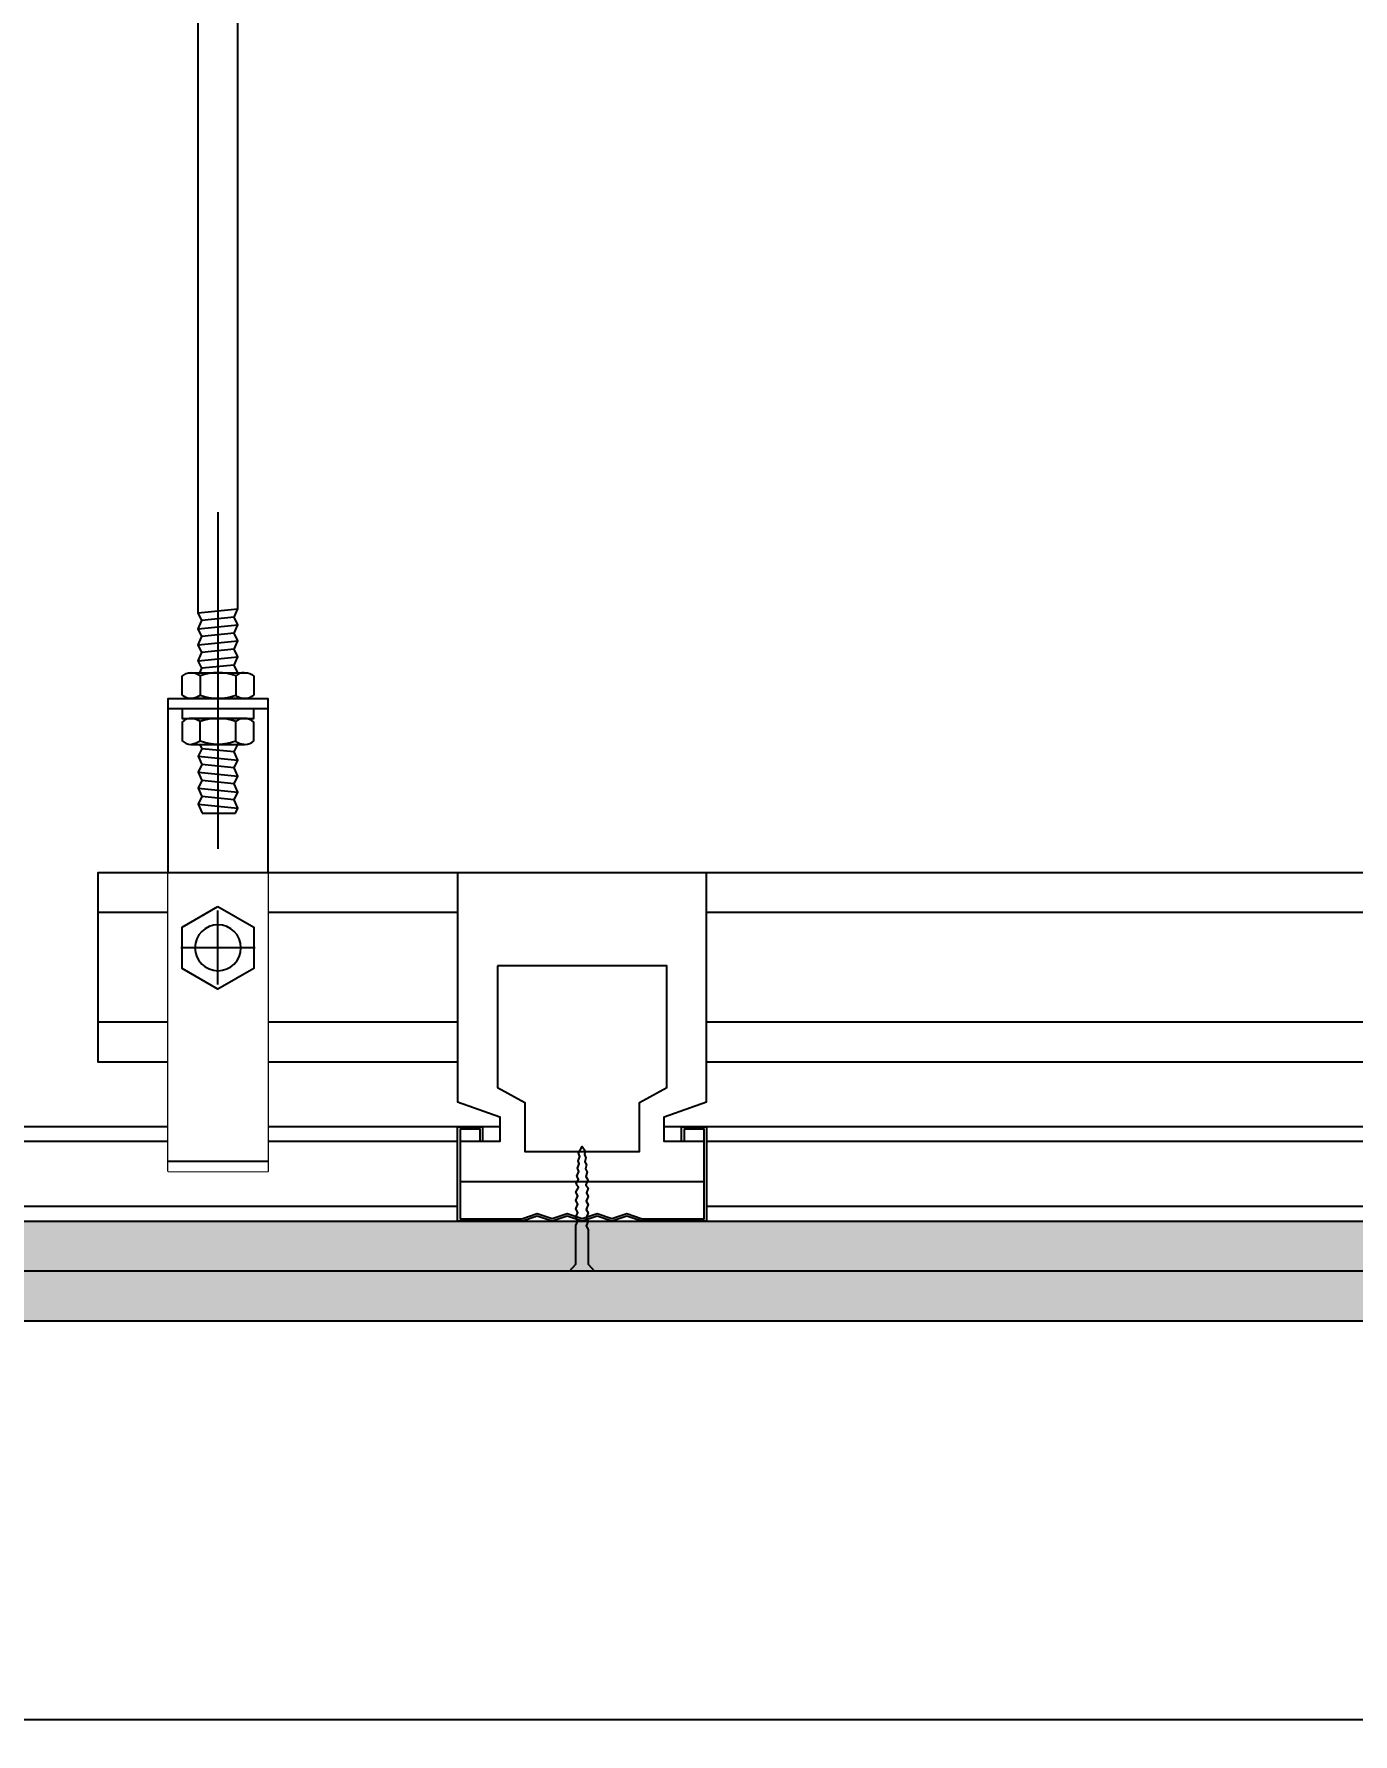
# Model space of a CAD drawing. Header units: millimetres. Extents: x 413534 to 445094, y -245300 to -235817.
# Drawn here: x 416019.7 to 416284.7, y -239219.6 to -238878.1 of the extents above; entities that cross this region are included whole.
import ezdxf

# ---------------------------------------------------------------- set-up
doc = ezdxf.new("R2010")
doc.units = ezdxf.units.MM
doc.header["$LTSCALE"] = 150
doc.header["$MEASUREMENT"] = 0
doc.linetypes.add('CENTER', pattern=[50.800000000000004, 31.75, -6.35, 6.35, -6.35])
doc.linetypes.add('DASH', pattern=[0.35, 0.25, -0.1])
doc.layers.get('Defpoints').update_dxf_attribs({"color": 6})
for name, color, linetype in [('0-bh(填充)', 251, 'Continuous'), ('D-造型细线', 146, 'Continuous'), ('E-立面轮廓线', 4, 'Continuous')]:
    doc.layers.add(name, color=color, linetype=linetype)
doc.styles.add('DIM', font='', dxfattribs={"width": 0.7})
doc.styles.get('DIM').set_extended_font_data('SimSun')
doc.dimstyles.new('10', dxfattribs={"dimscale": 10, "dimtxt": 2, "dimasz": 1, "dimexe": 1, "dimexo": 1, "dimgap": 1, "dimtad": 1, "dimdec": 0, "dimzin": 0, "dimdsep": 46, "dimtxsty": 'DIM', "dimblk": 'ARCHTICK', "dimcen": 0, "dimclrd": 5, "dimclre": 5, "dimclrt": 35, "dimadec": 0, "dimazin": 0, "dimtfac": 0.5, "dimtdec": 0, "dimtix": 1, "dimtmove": 2, "dimatfit": 2, "dimldrblk": 'A', "dimfxl": 0, "dimtolj": 1, "dimtzin": 0, "dimlwd": -1, "dimlwe": -1, "dimarcsym": 0})

# ---------------------------------------------------------------- blocks, each defined once
blk = doc.blocks.new('*U83')
blk.add_lwpolyline([(-0.000140632560942322, 8.859776426106691e-05), (811.8988550770206, 8.859776426106691e-05), (811.8988550770206, 19.00008859776426), (-0.000140632560942322, 19.00008859776426)], close=True)
at = {"color": 251, "linetype": 'DASH', "ltscale": 25}
for points in [[(811.8988550770206, 16.00008859776426), (-0.000140632560942322, 16.00008859776426)], [(-0.000140632560942322, 3.000088597764261), (811.8988550770206, 3.000088597764261)]]:
    blk.add_lwpolyline(points, dxfattribs=at)
blk = doc.blocks.new('*U84')
at = {"color": 251, "linetype": 'DASH', "ltscale": 25}
for p, q in [((0, 29.99996759825444), (782.8522065616343, 29.99996759825444)), ((0, 7.999967598254443), (782.8522065616343, 7.999967598254443))]:
    blk.add_line(p, q, dxfattribs=at)
blk.add_lwpolyline([(0, 37.99996759825444), (782.8522065616343, 37.99996759825444), (782.8522065616343, -3.240174555685371e-05), (0, -3.240174555685371e-05)], close=True)
blk = doc.blocks.new('A$C2A732D7B')
blk.add_wipeout([(24.999999999992713, 10), (24.999999999992713, 28.999999999999993), (19.999999999992717, 28.999999999999993), (19.999999999992717, 25.999999999999993), (16.499999999999986, 25.994224367657495), (16.50000000000727, 31.000000000014552), (24.999999999999993, 33.99999999999999), (24.999999999999993, 80), (-25.000000000000004, 80), (-25.000000000000004, 33.99999999999999), (-16.500000000007283, 31.000000000007276), (-16.5, 25.999999999999993), (-20.000000000007272, 25.999999999999993), (-20.000000000007272, 28.999999999999993), (-25.00000000000728, 28.999999999999993), (-25.00000000000728, 10), (-12.00000000000728, 10), (-9.000000000007287, 11), (-6.0000000000072795, 10), (-3.0000000000072777, 11), (-7.283063041541027e-12, 10), (2.9999999999927205, 11), (5.999999999992718, 10), (8.999999999992719, 11), (11.999999999992717, 10)])
for points in [[(-25, 80), (-25, 34), (-16.50000000000728, 31.00000000000728), (-16.5, 26), (-24.5, 26), (-24.5, 18), (24.5, 18), (24.5, 26), (16.5, 26), (16.50000000000728, 31.00000000001455), (25, 34), (25, 80)], [(20.49999999999272, 26), (19.99999999999272, 26), (19.99999999999272, 29), (24.99999999999272, 29), (24.99999999999272, 10), (11.99999999999272, 10), (8.999999999992724, 11), (5.999999999992724, 10), (2.999999999992724, 11), (-7.275957614183426e-12, 10), (-3.000000000007276, 11), (-6.000000000007276, 10), (-9.000000000007276, 11), (-12.00000000000728, 10), (-25.00000000000728, 10), (-25.00000000000728, 29), (-20.00000000000728, 29), (-20.00000000000728, 26), (-20.50000000000728, 26), (-20.50000000000728, 28.5), (-24.50000000000728, 28.5), (-24.50000000000728, 10.5), (-12.08113883009355, 10.5), (-9.000000000014552, 11.527046276693), (-6.000000000007276, 10.527046276693), (-2.999999999992724, 11.527046276693), (0, 10.527046276693), (3, 11.527046276693), (5.999999999992724, 10.527046276693), (8.999999999992724, 11.527046276693), (12.08113883008627, 10.5), (24.49999999999272, 10.5), (24.5, 28.5), (20.49999999999272, 28.5)]]:
    blk.add_lwpolyline(points, close=True)
at = {"color": 251}
blk.add_lwpolyline([(-17.00000000000728, 61.32409618912789), (-17, 36.85973027157161), (-11.50000000000728, 33.85973027157161), (-11.49999999999272, 24), (11.49999999999272, 24), (11.50000000001455, 33.85973027158616), (17, 36.85973027156433), (17, 61.32409618912789)], close=True, dxfattribs=at)
at = {"color": 251, "ltscale": 0.1}
blk.add_lwpolyline([(-1.174860660015838, 17.45849528732651), (-0.7105237051800941, 18.42576066408947), (-1.065558871203393, 19.07450402247923), (-0.6537348646088503, 20.0074450002794), (-0.9148932115058415, 20.64931239344878), (-0.5957778094234527, 21.50622894290427), (-0.8009185642367811, 22.16885642719717), (-0.4818031621616683, 23.02577297663083), (-0.7325383126371889, 23.67150320109067), (0, 25), (0.6368359926491394, 24.17899262227002), (0.474917963219923, 23.38033333920612), (0.7484503115265397, 22.74305174467008), (0.5521234817788354, 21.93164057767717), (0.8712388838612242, 21.31125203969714), (0.7004867379146162, 20.50931883753219), (1.031953457626514, 19.85184102492349), (0.7421527862024959, 18.96412183307257), (1.161307707014203, 18.31066995828587), (0.7658152928706841, 17.345620489883), (1.25, 16.66666666666424), (0.8583333333299379, 15.70416666667006), (1.25, 15), (0.8333333333284827, 14.03749999999854), (1.25, 13.33333333333576), (0.8333333333284827, 12.3708333333343), (1.25, 11.66666666666424), (0.8333333333284827, 10.69583333333139), (1.25, 9.991666666661331), (0.8333333333284827, 9.0625), (1.25, 8.333333333335759), (1.25, 1.375), (2.5, 0), (-2.5, 0), (-1.25, 1.375), (-1.25, 9.141666666662786), (-1.25, 9.141666666662786), (-0.8333333333357587, 10.10416666665697), (-1.25, 10.79999999999563), (-0.8333333333357587, 11.77083333332848), (-1.25, 12.47499999999127), (-0.8333333333357587, 13.43749999999272), (-1.25, 14.14166666666279), (-0.8333333333357587, 15.12916666665842), (-1.25, 15.8166666666657), (-0.7377407314197626, 16.79473148380202)], close=True, dxfattribs=at)
blk = doc.blocks.new('*U86')
at = {"ltscale": 0.3}
for p, q in [((-4, 110.9981414396316), (-4, 435.9981210639578)), ((4, 110.1981414396723), (4, 435.9981210639578))]:
    blk.add_line(p, q, dxfattribs=at)
at = {"color": 251, "linetype": 'CENTER', "ltscale": 3}
blk.add_line((0, 130.4424902988721), (0, 62.7965615169378), dxfattribs=at)
for p, q in [((4, 110.1981414396723), (-4, 110.9981414396316)), ((-3.238095238186361, 109.3219509634073), (3.238095238179085, 108.674331915885)), ((4, 106.9981414396316), (-4, 107.7981414396199)), ((-3.238095238186361, 106.1219509635121), (3.238095238179085, 105.4743319158442)), ((4, 103.7981414396199), (-4, 104.5981414395792)), ((-3.238095238186361, 102.9219509635004), (3.238095238179085, 102.2743319158326)), ((4, 100.5981414395792), (-4, 101.3981414397131)), ((-3.238095238186361, 99.72195096345968), (3.238095238179085, 99.07433191579184)), ((-3.601243410885218, 97.57419347608811), (-3.601243410885218, 93.6237536558765)), ((3.601243410877942, 97.57419347608811), (3.601243410877942, 93.6237536558765)), ((10, 91), (-10, 91)), ((-3.602172691375017, 84.42580652423203), (-3.602172691375017, 88.37624634429812)), ((3.600314130380866, 84.42580652423203), (3.600314130380866, 88.37624634429812)), ((-3.239024518683436, 82.27804903671495), (3.237165957689285, 82.92566808438278)), ((3.999070719502924, 81.40185856059543), (-4.000929280497076, 80.60185856063617)), ((-3.239024518683436, 79.0780490366742), (3.237165957689285, 79.72566808434203)), ((3.999070719502924, 78.20185856055468), (-4.000929280497076, 77.40185856059543)), ((-3.239024518683436, 75.87804903680808), (3.237165957689285, 76.52566808433039)), ((3.999070719502924, 75.00185856054304), (-4.000929280497076, 74.20185856055468)), ((3.999070719502924, 71.8018585605023), (-4.000929280497076, 71.00185856054304)), ((-3.239024518683436, 72.67804903676733), (3.237165957689285, 73.32566808443516)), ((3.179239415250777, 69.99822969114757), (-3.499114845573786, 69.99822969114757))]:
    blk.add_line(p, q)
for points in [[(-4, 98.19814143967233), (-3.238095238186361, 99.72195096345968), (-4, 101.3981414397131), (-3.238095238186361, 102.9219509635004), (-4, 104.5981414395792), (-3.238095238186361, 106.1219509635121), (-4, 107.7981414396199), (-3.238095238186361, 109.3219509634073), (-4, 110.9981414396316)], [(3.636445819705841, 98.19796063643298), (3.238095238179085, 99.07433191579184), (4, 100.5981414395792), (3.238095238179085, 102.2743319158326), (4, 103.7981414396199), (3.238095238179085, 105.4743319158442), (4, 106.9981414396316), (3.238095238179085, 108.674331915885), (4, 110.1981414396723)], [(7.201557541266084, 91), (7.201557541266084, 89), (-7.203416102260235, 89), (-7.203416102260235, 91)], [(-3.499114845573786, 69.99822969114757), (-4.000929280497076, 71.00185856054304), (-3.239024518683436, 72.67804903676733), (-4.000929280497076, 74.20185856055468), (-3.239024518683436, 75.87804903680808), (-4.000929280497076, 77.40185856059543), (-3.239024518683436, 79.0780490366742), (-4.000929280497076, 80.60185856063617), (-3.239024518683436, 82.27804903671495), (-4.000929280497076, 83.8018585605023)], [(3.635516539216042, 83.80203936374164), (3.237165957689285, 82.92566808438278), (3.999070719502924, 81.40185856059543), (3.237165957689285, 79.72566808434203), (3.999070719502924, 78.20185856055468), (3.237165957689285, 76.52566808433039), (3.999070719502924, 75.00185856054304), (3.237165957689285, 73.32566808443516), (3.999070719502924, 71.8018585605023), (3.179239415250777, 69.99822969114757)]]:
    blk.add_lwpolyline(points)
for points in [[(3.636445819705841, 98.19796063643298), (-4, 98.19814143967233), (-5.421378432467463, 98.19817509269342, 0.2264100498886902), (-7.202486822381616, 97.47023453330621), (-7.202486822381616, 93.7277125986293, 0.1935824941850031), (-5.26435977096844, 93), (-3.399070719882729, 93), (3.400929280243872, 93), (5.264352360114572, 93, 0.2015784217214952), (7.202486821755883, 93.7277125986293), (7.202486821755883, 97.47023453330621, 0.2037215875477212), (5.421371020995139, 98.19791837595403)], [(3.635516539216042, 83.80203936374164), (-4.000929280497076, 83.8018585605023), (-5.422307712957263, 83.8018249074812, -0.2264100498886902), (-7.203416102260235, 84.52976546686841), (-7.203416102260235, 88.27228740169085, -0.193582494185003), (-5.26528905145824, 89), (-3.400000000372529, 89), (3.399999999746797, 89), (5.263423079624772, 89, -0.2015784217214953), (7.201557541266084, 88.27228740169085), (7.201557541266084, 84.52976546686841, -0.2037215875477212), (5.420441741123796, 83.80208162436611)]]:
    blk.add_lwpolyline(points, format="xyb", close=True)
for points in [[(-5.26435977096844, 98.19794713178999, -0.2192943094475075), (-3.601243410885218, 97.57419347608811, -0.1732050807607414), (3.601243410877942, 97.57419347608811, -0.1022420012928416), (5.264352360114572, 98.19794713178999)], [(-5.26435977096844, 93, 0.2192943094475074), (-3.601243410885218, 93.6237536558765, 0.1732050807607414), (3.601243410877942, 93.6237536558765, 0.1022420012928416), (5.264352360114572, 93)], [(-5.26528905145824, 89, -0.2192943094475074), (-3.602172691375017, 88.37624634429812, -0.1732050807607414), (3.600314130380866, 88.37624634429812, -0.1022420012928416), (5.263423079624772, 89)], [(-5.26528905145824, 83.80205286838464, 0.2192943094475074), (-3.602172691375017, 84.42580652423203, 0.1732050807607414), (3.600314130380866, 84.42580652423203, 0.1022420012928416), (5.263423079624772, 83.80205286838464)]]:
    blk.add_lwpolyline(points, format="xyb")
blk.add_lwpolyline([(10, -2), (10, 93), (-10, 93), (-10, -2)], close=True)
blk.add_wipeout([(-10, 58), (9.999999999999996, 58), (9.999999999999996, -2), (-10, -2)])
blk.add_line((-10, 58), (10, 58))
for p, q in [((0, 35.5530487895594), (0, 50.44695121045515)), ((7.446951210447878, 43), (-7.446951210455154, 43))]:
    blk.add_line(p, q, dxfattribs=at)
at = {"color": 251, "linetype": 'DASH', "ltscale": 15}
blk.add_line((-10, 0), (10, 0), dxfattribs=at)
blk.add_lwpolyline([(1.114131009671837e-11, 51.25581493828213), (-7.201557541266311, 47.09799375323928), (-7.201557541266311, 38.78235138318269), (1.114131009671837e-11, 34.62453019811073), (7.201557541265856, 38.78235138318269), (7.201557541265856, 47.09799375323928)], close=True)
blk.add_circle((1.114131009671837e-11, 42.94017256819643), 4.618206225616746)
blk = doc.blocks.new('_ARCHTICK')
at = {"color": 0, "linetype": 'ByBlock', "const_width": 0.15}
blk.add_lwpolyline([(-0.5, -0.5), (0.5, 0.5)], dxfattribs=at)
blk = doc.blocks.new('*D142')
at = {"color": 5}
for p, q in [((415964.425899033, -239156.610833619), (415964.425899033, -239226.610833619)), ((416844.4234627293, -239156.610833619), (416844.4234627293, -239226.610833619)), ((415964.425899033, -239216.610833619), (416844.4234627293, -239216.610833619))]:
    blk.add_line(p, q, dxfattribs=at)
at = {"layer": 'Defpoints', "color": 0}
for p in [(415964.425899033, -239136.5568750298, -1.319944553622443e-06), (416844.4234627293, -239136.5568750298), (416844.4234627293, -239216.610833619)]:
    blk.add_point(p, dxfattribs=at)
at = {"color": 5, "xscale": 10, "yscale": 10, "zscale": 10, "rotation": 180}
blk.add_blockref('_ARCHTICK', (415964.425899033, -239216.610833619), dxfattribs=at)
at = {"color": 5, "xscale": 10, "yscale": 10, "zscale": 10}
blk.add_blockref('_ARCHTICK', (416844.4234627293, -239216.610833619), dxfattribs=at)
at = {"color": 35, "insert": (416450.1679653946, -239195.7136112108), "char_height": 20, "attachment_point": 5, "style": 'DIM'}
blk.add_mtext('\\A1;880', dxfattribs=at)
blk = doc.blocks.new('A')
at = {"color": 1}
for p, q in [((-1.435067392276323, 1.147654099946521), (-1.089590771724032, 1.437450103912849)), ((-1.089590771724032, 1.437450103912849), (0, 0)), ((-1.435067392276323, 1.147654099946521), (-0.3688396396728422, 0)), ((-0.3688396396728422, 3.638e-12), (-2.127066897330223, 0)), ((-1.435067392276323, -1.147654099946521), (-0.3688396396728422, 0)), ((-1.089590771724032, -1.437450103912849), (0, 0)), ((-1.435067392276323, -1.147654099946521), (-1.089590771724032, -1.437450103912849))]:
    blk.add_line(p, q, dxfattribs=at)
for points in [[(-1.435067392276323, 1.147654099946521), (-1.089590771724032, 1.437450103912849), (-0.3688396396728422, 0), (0, 0)], [(-1.435067392276323, -1.147654099946521), (-1.089590771724032, -1.437450103912849), (-0.3688396396728422, 0), (0, 0)]]:
    blk.add_solid(points, dxfattribs=at)

msp = doc.modelspace()

# ---------------------------------------------------------------- hatches: boundary and pattern name
at = {"layer": '0-bh(填充)'}
h = msp.add_hatch(dxfattribs=at)
h.set_pattern_fill('CROSS', color=250, scale=0.5, style=0)
h.set_pattern_definition([(7.016477563892661e-15, (416003.1461145332, -239126.5568750298), (3.175, 3.175), [1.5875, -4.7625]), (90, (416003.9398645332, -239127.3506250298), (-3.175, 3.175), [1.5875, -4.7625])])
h.paths.add_polyline_path([(416804.4234627293, -239118.0866587631), (416804.0758493415, -239117.8961060708), (416803.4089510366, -239118.1848066354), (416803.4069477023, -239118.1906415897), (416802.9091826749, -239117.8961060708), (416802.2452188591, -239118.1762595793), (416802.2375701148, -239118.1985374752), (416801.7496752656, -239117.9310861043), (416801.065630697, -239118.2141229775), (416800.5775803982, -239117.9377999778), (416799.8786486252, -239118.2512222978), (416799.8944537887, -239118.2078937122), (416799.4363793959, -239117.9368437756), (416798.7567960626, -239118.2285104424), (416798.263879396, -239117.9368437756), (416797.5901293961, -239118.2285104424), (416797.0972127293, -239117.9368437756), (416796.4234627293, -239118.2285104424), (416795.9305460627, -239117.9543437756), (416795.2567960626, -239118.2285104424), (416794.7815283865, -239117.8895811473), (416794.1059937585, -239118.1664258373), (416793.6485774461, -239117.8730173926), (416793.0271740119, -239118.0758778625), (416792.566939543, -239117.8438511588), (416792.0055863016, -239117.963377661), (416791.5713143249, -239117.7399968796), (416790.3139352343, -239118.0442288898), (416789.4234627293, -239117.3535104424), (416790.8682029942, -239116.5568750298), (416724.4234627293, -239116.5568750298), (416493.9234625908, -239116.5568750298), (416445.2642834549, -239116.5568750298), (416445.6374523433, -239126.5568750298), (416804.4234627293, -239126.5568750298)])
h.paths.add_polyline_path([(415974.4258990329, -239116.5568750297), (415974.4258990329, -239126.5568750298), (416444.9234625908, -239126.5568750298), (416444.9234625908, -239116.5568750298)])
h = msp.add_hatch(dxfattribs=at)
h.set_pattern_fill('CROSS', color=250, scale=0.5, style=0)
h.set_pattern_definition([(7.016477563892661e-15, (416013.1461145332, -239136.5568750298), (3.175, 3.175), [1.5875, -4.7625]), (90, (416013.9398645332, -239137.3506250298), (-3.175, 3.175), [1.5875, -4.7625])])
h.paths.add_polyline_path([(416814.4234627293, -239128.0866587631), (416814.0758493415, -239127.8961060708), (416813.4089510366, -239128.1848066353), (416813.4069477023, -239128.1906415897), (416812.9091826749, -239127.8961060708), (416812.2452188591, -239128.1762595793), (416812.2375701148, -239128.1985374752), (416811.7496752656, -239127.9310861043), (416811.065630697, -239128.2141229774), (416810.5775803982, -239127.9377999778), (416809.8786486252, -239128.2512222978), (416809.8944537887, -239128.2078937121), (416809.4363793959, -239127.9368437755), (416808.7567960626, -239128.2285104423), (416808.263879396, -239127.9368437755), (416807.5901293961, -239128.2285104423), (416807.0972127293, -239127.9368437755), (416806.4234627293, -239128.2285104423), (416805.9305460627, -239127.9543437755), (416805.2567960626, -239128.2285104423), (416804.7815283865, -239127.8895811473), (416804.1059937585, -239128.1664258373), (416803.6485774461, -239127.8730173926), (416803.0271740119, -239128.0758778624), (416802.566939543, -239127.8438511588), (416802.0055863016, -239127.9633776609), (416801.5713143249, -239127.7399968796), (416800.3139352343, -239128.0442288898), (416799.4234627293, -239127.3535104423), (416800.8682029942, -239126.5568750298), (416734.4234627293, -239126.5568750298), (416503.9234625908, -239126.5568750298), (416455.2642834549, -239126.5568750297), (416455.6374523433, -239136.5568750297), (416814.4234627293, -239136.5568750298)])
h.paths.add_polyline_path([(415974.4258990329, -239126.5568750298), (415974.4258990329, -239136.5568750298), (416454.9234625908, -239136.5568750298), (416454.9234625908, -239126.5568750297)])

# ---------------------------------------------------------------- linework, layer by layer
at = {"layer": 'D-造型细线', "color": 44}
for p, q in [((415974.4258990328, -239116.5568750296), (416834.4234627293, -239116.5568750298)), ((416844.4234627293, -239126.5568750298), (415974.4258990329, -239126.5568750298))]:
    msp.add_line(p, q, dxfattribs=at)
at = {"layer": 'E-立面轮廓线'}
msp.add_line((415964.4258990329, -239136.5568750298), (416844.4234627293, -239136.5568750298), dxfattribs=at)

# ---------------------------------------------------------------- block references
at = {"layer": 'D-造型细线', "xscale": -1, "rotation": 359.9999999983019}
msp.add_blockref('*U84', (416815.4234627293, -239084.5549636995), dxfattribs=at)
at = {"layer": 'D-造型细线'}
msp.add_blockref('*U83', (416003.4258990329, -239116.5566978341, -1.319944553616791e-06), dxfattribs=at)

# ---------------------------------------------------------------- dimensions: what is measured, and where the dimension line sits
dim = msp.add_linear_dim(base=(416844.4234627293, -239216.610833619), p1=(415964.425899033, -239136.5568750298, -1.319944553622443e-06), p2=(416844.4234627293, -239136.5568750298), dimstyle='10')
dim.commit()
dim.dimension.update_dxf_attribs({"geometry": '*D142', "text_midpoint": (416450.1679653946, -239195.7136112108), "dimtype": 160})

# ---------------------------------------------------------------- next in the draw order: block references
at = {"layer": 'D-造型细线', "xscale": -1}
msp.add_blockref('*U86', (416056.6792500073, -239104.5549960937), dxfattribs=at)
at = {"layer": 'D-造型细线'}
msp.add_blockref('A$C2A732D7B', (416129.8112792927, -239126.5549960965), dxfattribs=at)

doc.saveas('drawing.dxf')
